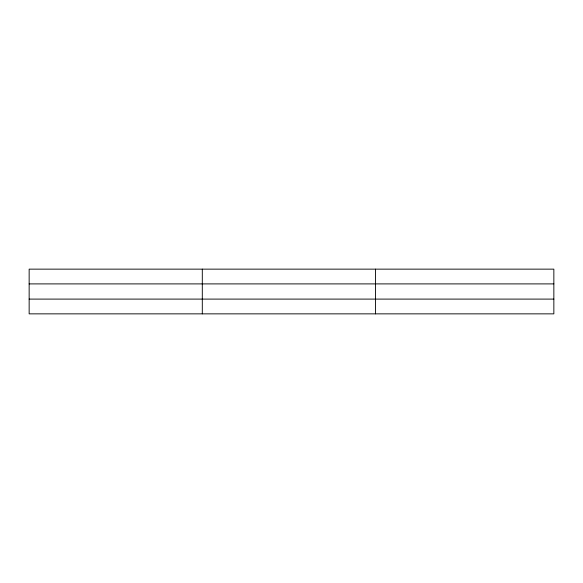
<?xml version="1.0" encoding="UTF-8"?>
<svg xmlns="http://www.w3.org/2000/svg" width="583" height="583" viewBox="0 0 583 583"><rect width="100%" height="100%" fill="white"/><g stroke="black" fill="none" stroke-linecap="round" stroke-linejoin="round"><path stroke-width="0.87" d="M202.301 313.858L202.301 269.142M375.452 313.858L375.452 269.142M553.85 283.899L553.85 269.142L29.15 269.142L29.15 313.858L553.85 313.858L553.85 283.899L29.15 283.899M29.15 299.101L553.85 299.101"/></g></svg>
